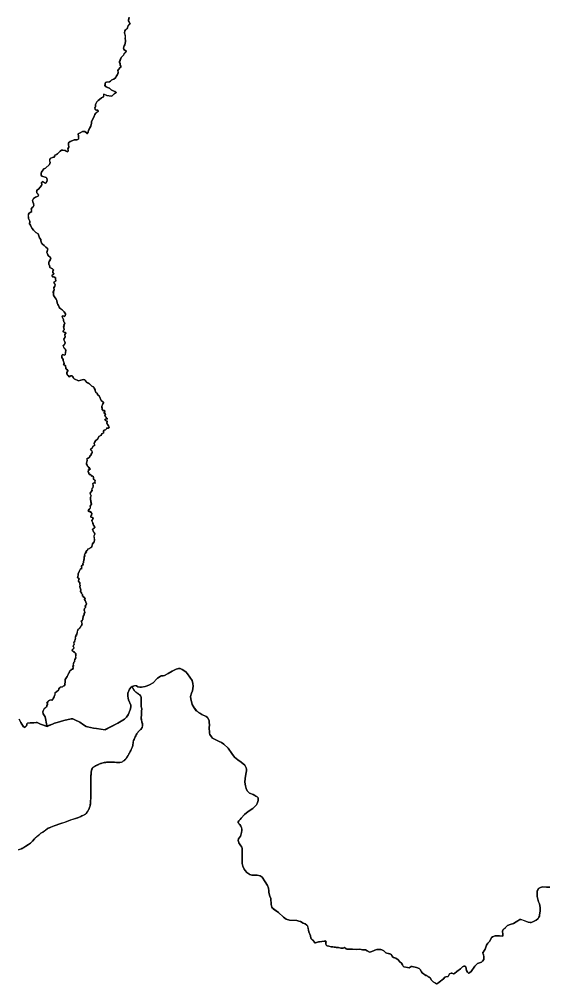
# Model space of a CAD drawing. Extents: x -74 to -34.8, y -33.8 to 5.3.
# Drawn here: x -46.018 to -44.637, y -10.929 to -8.418 of the extents above; entities that cross this region are included whole.
import ezdxf

# ---------------------------------------------------------------- set-up
doc = ezdxf.new("R2010")
doc.units = 0
doc.header["$LTSCALE"] = 2
doc.layers.add('UFEBRASIL', color=7, linetype='Continuous')

msp = doc.modelspace()

# ---------------------------------------------------------------- linework, layer by layer
at = {"layer": 'UFEBRASIL'}
for points in [[(-45.7311, -8.4144), (-45.7331, -8.4198), (-45.7332, -8.4222), (-45.7286, -8.4299), (-45.7342, -8.4346), (-45.7347, -8.4367), (-45.7367, -8.4425), (-45.7389, -8.4435), (-45.741, -8.4452), (-45.7425, -8.448), (-45.7435, -8.4533), (-45.7428, -8.4567), (-45.7421, -8.4604), (-45.7415, -8.4639), (-45.7416, -8.4682), (-45.7409, -8.473), (-45.7406, -8.4754), (-45.7431, -8.4845), (-45.7444, -8.4871), (-45.7454, -8.489), (-45.746, -8.4937), (-45.7455, -8.4961), (-45.7433, -8.4981), (-45.7397, -8.4995), (-45.7391, -8.5026), (-45.7442, -8.508), (-45.7459, -8.5113), (-45.7521, -8.5171), (-45.7549, -8.5249), (-45.7568, -8.5277), (-45.7563, -8.53), (-45.7545, -8.5328), (-45.7545, -8.5374), (-45.7534, -8.5399), (-45.7535, -8.5423), (-45.7555, -8.5447), (-45.758, -8.548), (-45.7611, -8.5513), (-45.7604, -8.5571), (-45.7614, -8.5618), (-45.7654, -8.5665), (-45.7664, -8.5692), (-45.7714, -8.5739), (-45.7736, -8.575), (-45.7763, -8.5757), (-45.7802, -8.5789), (-45.7826, -8.5805), (-45.7905, -8.5814), (-45.7927, -8.5826), (-45.7938, -8.5844), (-45.7939, -8.5924), (-45.7915, -8.5938), (-45.7815, -8.5984), (-45.7781, -8.6017), (-45.7733, -8.6044), (-45.7685, -8.6061), (-45.7653, -8.6088), (-45.7656, -8.6096), (-45.7704, -8.612), (-45.776, -8.617), (-45.7781, -8.6178), (-45.7894, -8.6166), (-45.7975, -8.613), (-45.798, -8.6149), (-45.7987, -8.621), (-45.8016, -8.6211), (-45.8038, -8.622), (-45.8083, -8.6268), (-45.8118, -8.6295), (-45.8155, -8.6332), (-45.8188, -8.6395), (-45.8195, -8.6457), (-45.821, -8.6496), (-45.819, -8.654), (-45.8168, -8.6547), (-45.8126, -8.6542), (-45.8122, -8.6576), (-45.8192, -8.6634), (-45.821, -8.6656), (-45.823, -8.6724), (-45.8291, -8.6844), (-45.8296, -8.6895), (-45.8314, -8.696), (-45.8377, -8.7065), (-45.8378, -8.712), (-45.8406, -8.7152), (-45.8417, -8.7139), (-45.847, -8.7102), (-45.8533, -8.7098), (-45.8586, -8.7138), (-45.8646, -8.7159), (-45.863, -8.7219), (-45.8634, -8.7243), (-45.8633, -8.7298), (-45.8677, -8.7319), (-45.8744, -8.7314), (-45.8779, -8.7335), (-45.8848, -8.7358), (-45.8893, -8.7397), (-45.8895, -8.7442), (-45.8888, -8.7509), (-45.8907, -8.7551), (-45.8902, -8.7587), (-45.8903, -8.7608), (-45.8925, -8.7633), (-45.8951, -8.7608), (-45.8982, -8.7597), (-45.9041, -8.7587), (-45.9076, -8.7587), (-45.911, -8.7611), (-45.9176, -8.7683), (-45.9209, -8.7702), (-45.9243, -8.7715), (-45.925, -8.7736), (-45.928, -8.7774), (-45.9313, -8.7779), (-45.935, -8.7791), (-45.9367, -8.7806), (-45.9383, -8.7828), (-45.9385, -8.7864), (-45.9374, -8.7911), (-45.9392, -8.7958), (-45.9489, -8.8055), (-45.9535, -8.8073), (-45.9597, -8.8161), (-45.9608, -8.8189), (-45.9604, -8.8241), (-45.9587, -8.8262), (-45.9471, -8.8299), (-45.9454, -8.8315), (-45.9446, -8.8365), (-45.9455, -8.8404), (-45.949, -8.8449), (-45.9508, -8.8449), (-45.9573, -8.8405), (-45.9595, -8.8424), (-45.9592, -8.849), (-45.9599, -8.851), (-45.9629, -8.8548), (-45.9679, -8.8598), (-45.9715, -8.8624), (-45.972, -8.8653), (-45.9727, -8.8691), (-45.9705, -8.8726), (-45.9676, -8.8759), (-45.9699, -8.8792), (-45.9754, -8.8813), (-45.9801, -8.8841), (-45.983, -8.89), (-45.9825, -8.8928), (-45.9804, -8.8971), (-45.9797, -8.9028), (-45.9814, -8.9061), (-45.9834, -8.9068), (-45.9862, -8.9118), (-45.9856, -8.9136), (-45.9862, -8.9196), (-45.989, -8.921), (-45.9918, -8.9229), (-45.9943, -8.9269), (-45.9938, -8.9364), (-45.9901, -8.9435), (-45.9898, -8.9464), (-45.9909, -8.9503), (-45.9901, -8.9517), (-45.9881, -8.9535), (-45.9872, -8.9565), (-45.9842, -8.9625), (-45.9808, -8.9668), (-45.9744, -8.9727), (-45.9686, -8.9767), (-45.9674, -8.979), (-45.9648, -8.987), (-45.9617, -8.9916), (-45.9612, -8.9947), (-45.9591, -9.0017), (-45.9575, -9.0036), (-45.9525, -9.0069), (-45.9485, -9.0112), (-45.9449, -9.0135), (-45.9435, -9.0153), (-45.9442, -9.0192), (-45.9454, -9.025), (-45.9431, -9.0311), (-45.9415, -9.0334), (-45.9372, -9.0368), (-45.9358, -9.0411), (-45.9368, -9.0454), (-45.9398, -9.0486), (-45.9404, -9.0513), (-45.9404, -9.0562), (-45.939, -9.0584), (-45.9379, -9.0637), (-45.9309, -9.0676), (-45.9287, -9.0705), (-45.9304, -9.0747), (-45.9298, -9.077), (-45.9274, -9.0807), (-45.9288, -9.0825), (-45.9327, -9.0851), (-45.9311, -9.0887), (-45.9231, -9.0903), (-45.9233, -9.0946), (-45.9226, -9.0989), (-45.9239, -9.1002), (-45.9276, -9.1027), (-45.9272, -9.104), (-45.9246, -9.1064), (-45.9241, -9.1092), (-45.9248, -9.1124), (-45.9272, -9.117), (-45.9271, -9.1224), (-45.9278, -9.125), (-45.9288, -9.1287), (-45.9283, -9.1348), (-45.928, -9.1381), (-45.9261, -9.1408), (-45.9238, -9.1427), (-45.9213, -9.1462), (-45.9206, -9.1485), (-45.9195, -9.1504), (-45.9186, -9.156), (-45.9172, -9.1602), (-45.915, -9.163), (-45.9133, -9.1675), (-45.9117, -9.17), (-45.9066, -9.1736), (-45.904, -9.1764), (-45.9004, -9.1792), (-45.8975, -9.1843), (-45.8971, -9.1865), (-45.8982, -9.1898), (-45.9012, -9.1912), (-45.9047, -9.1901), (-45.9055, -9.1929), (-45.9042, -9.1963), (-45.9024, -9.1994), (-45.9021, -9.2026), (-45.9015, -9.2046), (-45.8987, -9.2097), (-45.9012, -9.2131), (-45.9011, -9.2162), (-45.9023, -9.2187), (-45.9008, -9.2243), (-45.9011, -9.2265), (-45.9029, -9.229), (-45.9032, -9.2316), (-45.8967, -9.2344), (-45.8966, -9.2353), (-45.8988, -9.2385), (-45.898, -9.2455), (-45.9019, -9.2522), (-45.8983, -9.2606), (-45.8985, -9.2632), (-45.9018, -9.2652), (-45.9037, -9.2672), (-45.9035, -9.2685), (-45.9006, -9.2743), (-45.896, -9.2794), (-45.8959, -9.2815), (-45.8971, -9.2835), (-45.8978, -9.2912), (-45.9003, -9.292), (-45.9043, -9.291), (-45.9059, -9.2921), (-45.907, -9.2938), (-45.9071, -9.298), (-45.9046, -9.3009), (-45.9037, -9.3038), (-45.9034, -9.3065), (-45.9006, -9.3144), (-45.9026, -9.3165), (-45.9023, -9.3179), (-45.8974, -9.319), (-45.8969, -9.3208), (-45.8956, -9.329), (-45.8909, -9.3315), (-45.8909, -9.3328), (-45.8933, -9.3375), (-45.8929, -9.3436), (-45.8904, -9.3453), (-45.8874, -9.3488), (-45.8831, -9.3464), (-45.8784, -9.3472), (-45.8764, -9.3521), (-45.875, -9.3538), (-45.8632, -9.3592), (-45.8571, -9.3573), (-45.8501, -9.3559), (-45.8471, -9.3564), (-45.8393, -9.3652), (-45.8366, -9.3649), (-45.8286, -9.3732), (-45.8235, -9.3758), (-45.8234, -9.376), (-45.8229, -9.3785), (-45.8203, -9.3826), (-45.8203, -9.3847), (-45.818, -9.3894), (-45.8144, -9.3915), (-45.8127, -9.3965), (-45.8099, -9.3978), (-45.8084, -9.4003), (-45.8047, -9.4105), (-45.8003, -9.4137), (-45.7978, -9.4173), (-45.8005, -9.42), (-45.8027, -9.4253), (-45.8008, -9.436), (-45.7961, -9.4363), (-45.7951, -9.4399), (-45.7978, -9.4414), (-45.7978, -9.4425), (-45.7931, -9.4459), (-45.7947, -9.4503), (-45.791, -9.4541), (-45.7901, -9.4566), (-45.7879, -9.4584), (-45.7892, -9.459), (-45.7924, -9.4586), (-45.7951, -9.4605), (-45.7934, -9.4622), (-45.7912, -9.463), (-45.7889, -9.4646), (-45.7895, -9.4703), (-45.785, -9.4767), (-45.7832, -9.4812), (-45.7855, -9.4828), (-45.7899, -9.4817), (-45.7916, -9.4852), (-45.7933, -9.4867), (-45.7966, -9.4875), (-45.7981, -9.4902), (-45.7982, -9.4956), (-45.8015, -9.4964), (-45.8046, -9.5017), (-45.8101, -9.5039), (-45.8134, -9.5104), (-45.8188, -9.5158), (-45.8217, -9.5194), (-45.8227, -9.5211), (-45.8228, -9.5232), (-45.8208, -9.5264), (-45.8217, -9.5277), (-45.8254, -9.5299), (-45.8273, -9.53), (-45.8272, -9.5324), (-45.8318, -9.5381), (-45.8287, -9.5414), (-45.8274, -9.5459), (-45.8306, -9.5503), (-45.8308, -9.5525), (-45.8325, -9.5542), (-45.8342, -9.5558), (-45.8358, -9.5586), (-45.8379, -9.5601), (-45.8414, -9.5623), (-45.8408, -9.5669), (-45.8426, -9.5731), (-45.8421, -9.5764), (-45.8406, -9.579), (-45.8399, -9.5815), (-45.8364, -9.5854), (-45.8333, -9.5879), (-45.8335, -9.5908), (-45.837, -9.5901), (-45.8377, -9.5917), (-45.8378, -9.5966), (-45.8364, -9.5981), (-45.836, -9.6029), (-45.8317, -9.6028), (-45.8261, -9.6075), (-45.8254, -9.6075), (-45.8243, -9.6111), (-45.8239, -9.615), (-45.8215, -9.6169), (-45.82, -9.6184), (-45.8209, -9.622), (-45.821, -9.6236), (-45.8202, -9.6257), (-45.8219, -9.6257), (-45.8251, -9.6256), (-45.8259, -9.6279), (-45.825, -9.6315), (-45.8256, -9.6379), (-45.8275, -9.6382), (-45.8284, -9.6412), (-45.8276, -9.6444), (-45.8315, -9.6494), (-45.8327, -9.6532), (-45.8321, -9.6555), (-45.8302, -9.6587), (-45.8317, -9.6622), (-45.8319, -9.6652), (-45.8325, -9.6672), (-45.8292, -9.6801), (-45.8294, -9.6811), (-45.8314, -9.6827), (-45.8331, -9.6851), (-45.8328, -9.6905), (-45.8336, -9.6918), (-45.8363, -9.6948), (-45.838, -9.6965), (-45.8362, -9.699), (-45.8341, -9.6994), (-45.8286, -9.7034), (-45.8284, -9.7043), (-45.8295, -9.7086), (-45.8319, -9.7121), (-45.831, -9.714), (-45.8271, -9.7149), (-45.8254, -9.718), (-45.8266, -9.7208), (-45.8286, -9.7248), (-45.8253, -9.7302), (-45.8251, -9.7326), (-45.8246, -9.7353), (-45.8214, -9.7384), (-45.8205, -9.7413), (-45.8225, -9.7431), (-45.827, -9.7465), (-45.8242, -9.7525), (-45.8216, -9.7547), (-45.8207, -9.7568), (-45.821, -9.7588), (-45.8231, -9.7633), (-45.8214, -9.7731), (-45.8226, -9.7779), (-45.826, -9.7831), (-45.8276, -9.7871), (-45.8295, -9.7928), (-45.8329, -9.7938), (-45.8346, -9.7955), (-45.8393, -9.7976), (-45.8395, -9.8), (-45.8431, -9.8029), (-45.8427, -9.8045), (-45.8457, -9.8086), (-45.8474, -9.8123), (-45.8471, -9.8146), (-45.8484, -9.8194), (-45.8489, -9.8234), (-45.8507, -9.8303), (-45.8506, -9.8329), (-45.8519, -9.8351), (-45.8514, -9.8388), (-45.8533, -9.8389), (-45.8561, -9.8421), (-45.8551, -9.8441), (-45.8558, -9.8459), (-45.8559, -9.8491), (-45.8584, -9.849), (-45.8603, -9.8521), (-45.8615, -9.856), (-45.8644, -9.8615), (-45.8644, -9.8654), (-45.8653, -9.8688), (-45.866, -9.8716), (-45.8626, -9.8728), (-45.8616, -9.8744), (-45.8621, -9.877), (-45.8634, -9.8792), (-45.8635, -9.8814), (-45.8598, -9.8842), (-45.86, -9.8881), (-45.8605, -9.8899), (-45.859, -9.8914), (-45.8597, -9.8951), (-45.8575, -9.9035), (-45.858, -9.9075), (-45.8557, -9.9112), (-45.8552, -9.9132), (-45.8526, -9.9158), (-45.8518, -9.9208), (-45.8465, -9.9245), (-45.8461, -9.9257), (-45.8476, -9.9284), (-45.8458, -9.931), (-45.8449, -9.9325), (-45.8442, -9.9358), (-45.8425, -9.9395), (-45.843, -9.9429), (-45.8453, -9.9434), (-45.8452, -9.947), (-45.8454, -9.9497), (-45.8473, -9.9521), (-45.849, -9.9563), (-45.847, -9.9623), (-45.8484, -9.9649), (-45.8489, -9.9681), (-45.8508, -9.9715), (-45.8522, -9.9802), (-45.8539, -9.9824), (-45.854, -9.9837), (-45.8557, -9.9857), (-45.8553, -9.9878), (-45.855, -9.9916), (-45.854, -9.9922), (-45.8551, -9.9941), (-45.8566, -9.9971), (-45.8574, -9.9976), (-45.8578, -9.9997), (-45.859, -10.0025), (-45.8619, -10.0045), (-45.8635, -10.006), (-45.8654, -10.007), (-45.8648, -10.0091), (-45.866, -10.0101), (-45.867, -10.0118), (-45.8676, -10.0158), (-45.8676, -10.0183), (-45.8683, -10.0215), (-45.8704, -10.0242), (-45.8717, -10.0283), (-45.8712, -10.0307), (-45.873, -10.0318), (-45.873, -10.0348), (-45.8736, -10.037), (-45.8733, -10.0386), (-45.8755, -10.0403), (-45.8754, -10.0432), (-45.8748, -10.0452), (-45.8761, -10.0476), (-45.877, -10.051), (-45.8754, -10.054), (-45.8762, -10.056), (-45.877, -10.0582), (-45.8802, -10.0586), (-45.8801, -10.061), (-45.876, -10.0641), (-45.8753, -10.0653), (-45.8726, -10.0664), (-45.8699, -10.0693), (-45.8707, -10.0752), (-45.871, -10.0769), (-45.8706, -10.0802), (-45.8732, -10.0846), (-45.8744, -10.0852), (-45.8733, -10.0886), (-45.8757, -10.0917), (-45.8768, -10.0956), (-45.8771, -10.0977), (-45.8766, -10.1005), (-45.8765, -10.1022), (-45.8784, -10.1035), (-45.8773, -10.1066), (-45.8785, -10.1103), (-45.8829, -10.1105), (-45.8834, -10.1127), (-45.883, -10.1136), (-45.8863, -10.1141), (-45.8876, -10.1165), (-45.8885, -10.121), (-45.8902, -10.1212), (-45.8906, -10.1241), (-45.8925, -10.1291), (-45.8977, -10.1366), (-45.8984, -10.1439), (-45.8985, -10.1482), (-45.8982, -10.1498), (-45.9, -10.1528), (-45.9036, -10.1545), (-45.905, -10.1562), (-45.9114, -10.1568), (-45.9138, -10.1602), (-45.9154, -10.1642), (-45.9247, -10.1727), (-45.9251, -10.1774), (-45.9264, -10.1785), (-45.9269, -10.182), (-45.9293, -10.1861), (-45.9329, -10.1918), (-45.9347, -10.1901), (-45.9383, -10.1909), (-45.9414, -10.1925), (-45.9453, -10.198), (-45.9442, -10.1991), (-45.9439, -10.2014), (-45.9455, -10.2042), (-45.9457, -10.2068), (-45.9493, -10.2103), (-45.9524, -10.2134), (-45.9553, -10.2184), (-45.9561, -10.2211), (-45.9552, -10.226), (-45.9499, -10.2342), (-45.9459, -10.2565), (-45.9463, -10.2585), (-45.9622, -10.2528), (-45.9657, -10.2509), (-45.9708, -10.249), (-45.9739, -10.2484), (-45.9795, -10.2494), (-45.9893, -10.2492), (-45.9962, -10.2503), (-45.9975, -10.2525), (-45.998, -10.2555), (-45.9988, -10.2575), (-46.0041, -10.2617), (-46.0063, -10.2596), (-46.0137, -10.2488), (-46.0177, -10.2404)], [(-44.6363, -10.6774), (-44.6449, -10.6777), (-44.6553, -10.6767), (-44.6602, -10.678), (-44.6656, -10.6809), (-44.6666, -10.6823), (-44.6688, -10.6871), (-44.6696, -10.6921), (-44.6695, -10.7018), (-44.6653, -10.7159), (-44.6635, -10.7205), (-44.6615, -10.7305), (-44.6613, -10.7327), (-44.6615, -10.7393), (-44.6628, -10.7506), (-44.6635, -10.753), (-44.6645, -10.7556), (-44.6668, -10.7589), (-44.6677, -10.7601), (-44.6717, -10.7631), (-44.6807, -10.7679), (-44.6851, -10.7691), (-44.6872, -10.7692), (-44.693, -10.7681), (-44.7118, -10.7612), (-44.7146, -10.7617), (-44.7198, -10.7648), (-44.7239, -10.7677), (-44.7308, -10.7719), (-44.7395, -10.7744), (-44.7461, -10.7776), (-44.7583, -10.789), (-44.7593, -10.792), (-44.7592, -10.7947), (-44.7586, -10.7983), (-44.7589, -10.8048), (-44.7606, -10.8054), (-44.7673, -10.804), (-44.7719, -10.8039), (-44.7782, -10.804), (-44.7853, -10.8063), (-44.7881, -10.8085), (-44.7927, -10.8177), (-44.7941, -10.8198), (-44.7978, -10.8233), (-44.8015, -10.8286), (-44.8039, -10.8366), (-44.8049, -10.839), (-44.8083, -10.8439), (-44.8107, -10.848), (-44.8105, -10.8494), (-44.8086, -10.8533), (-44.8076, -10.8591), (-44.8076, -10.8633), (-44.8083, -10.8661), (-44.8111, -10.8704), (-44.8144, -10.8727), (-44.8222, -10.8752), (-44.8242, -10.8765), (-44.8311, -10.883), (-44.8407, -10.8968), (-44.8443, -10.9), (-44.8476, -10.9011), (-44.8492, -10.9004), (-44.8507, -10.8988), (-44.8529, -10.8945), (-44.855, -10.8845), (-44.8567, -10.8833), (-44.8597, -10.8832), (-44.8638, -10.8852), (-44.8687, -10.8901), (-44.8784, -10.8968), (-44.8844, -10.9023), (-44.8869, -10.9027), (-44.8912, -10.9011), (-44.8932, -10.9011), (-44.8974, -10.9029), (-44.8985, -10.9045), (-44.9, -10.9084), (-44.9027, -10.9109), (-44.9066, -10.9109), (-44.91, -10.912), (-44.913, -10.9161), (-44.9161, -10.9188), (-44.9209, -10.9218), (-44.9242, -10.9251), (-44.9284, -10.9279), (-44.9312, -10.9288), (-44.9337, -10.9276), (-44.94, -10.9235), (-44.9446, -10.9192), (-44.948, -10.9138), (-44.95, -10.9121), (-44.9531, -10.9107), (-44.9571, -10.9075), (-44.9592, -10.9077), (-44.9684, -10.9005), (-44.9703, -10.8982), (-44.9739, -10.8915), (-44.9768, -10.8893), (-44.983, -10.8866), (-44.995, -10.8839), (-44.9974, -10.8843), (-45.0021, -10.887), (-45.0064, -10.8869), (-45.0166, -10.8846), (-45.0183, -10.8832), (-45.0195, -10.8794), (-45.022, -10.8751), (-45.0264, -10.8714), (-45.0307, -10.8667), (-45.0368, -10.8621), (-45.0455, -10.8596), (-45.048, -10.8547), (-45.0515, -10.8514), (-45.0609, -10.8493), (-45.0633, -10.8483), (-45.0683, -10.8428), (-45.0732, -10.8404), (-45.0763, -10.8399), (-45.0821, -10.8395), (-45.0869, -10.84), (-45.0919, -10.8415), (-45.0953, -10.8433), (-45.1021, -10.846), (-45.1065, -10.8465), (-45.1117, -10.8431), (-45.1165, -10.8408), (-45.1243, -10.8406), (-45.1272, -10.8394), (-45.1328, -10.8385), (-45.1403, -10.8393), (-45.15, -10.8389), (-45.1538, -10.8391), (-45.1597, -10.8391), (-45.1643, -10.8384), (-45.1663, -10.8378), (-45.1709, -10.8347), (-45.1742, -10.8364), (-45.1781, -10.8366), (-45.1805, -10.8363), (-45.1868, -10.8343), (-45.1939, -10.834), (-45.198, -10.8335), (-45.2014, -10.8324), (-45.2051, -10.8329), (-45.2113, -10.8309), (-45.2156, -10.8302), (-45.218, -10.8289), (-45.2192, -10.8261), (-45.2194, -10.823), (-45.2192, -10.8174), (-45.2235, -10.8176), (-45.2355, -10.8193), (-45.2386, -10.8199), (-45.246, -10.8225), (-45.2481, -10.822), (-45.251, -10.8177), (-45.2574, -10.8118), (-45.2594, -10.8061), (-45.2596, -10.804), (-45.2637, -10.7938), (-45.2665, -10.7798), (-45.2672, -10.7779), (-45.2685, -10.7762), (-45.2729, -10.7732), (-45.2783, -10.7713), (-45.2853, -10.7672), (-45.2894, -10.7656), (-45.295, -10.7643), (-45.3136, -10.763), (-45.3224, -10.7603), (-45.3297, -10.7556), (-45.3426, -10.7435), (-45.3582, -10.7322), (-45.3601, -10.7295), (-45.3621, -10.7228), (-45.3622, -10.7073), (-45.3652, -10.7009), (-45.3675, -10.6917), (-45.3677, -10.6868), (-45.3691, -10.6799), (-45.3714, -10.6733), (-45.3771, -10.6631), (-45.3852, -10.6516), (-45.3902, -10.6483), (-45.3985, -10.6463), (-45.4118, -10.6461), (-45.4145, -10.6451), (-45.4188, -10.6438), (-45.4254, -10.6388), (-45.4298, -10.6341), (-45.4324, -10.6306), (-45.4359, -10.6227), (-45.4373, -10.6156), (-45.4368, -10.5768), (-45.4381, -10.5731), (-45.4403, -10.5695), (-45.4462, -10.5623), (-45.4471, -10.5588), (-45.4473, -10.5563), (-45.4465, -10.552), (-45.4415, -10.5442), (-45.4404, -10.5417), (-45.4388, -10.5355), (-45.4381, -10.53), (-45.4382, -10.5255), (-45.4391, -10.5223), (-45.4409, -10.5185), (-45.4437, -10.5141), (-45.4474, -10.5094), (-45.4473, -10.5074), (-45.446, -10.5049), (-45.4421, -10.5009), (-45.4399, -10.4976), (-45.4311, -10.4884), (-45.4215, -10.4804), (-45.4097, -10.4728), (-45.4039, -10.4672), (-45.4003, -10.4631), (-45.3985, -10.4597), (-45.396, -10.452), (-45.3954, -10.448), (-45.396, -10.445), (-45.3986, -10.4425), (-45.4015, -10.4407), (-45.4039, -10.4385), (-45.4088, -10.4359), (-45.4185, -10.4323), (-45.421, -10.4304), (-45.4245, -10.4265), (-45.4267, -10.4207), (-45.4288, -10.4139), (-45.4299, -10.4039), (-45.4294, -10.3947), (-45.4267, -10.3778), (-45.4258, -10.3755), (-45.4258, -10.3703), (-45.4266, -10.3663), (-45.4303, -10.3595), (-45.4396, -10.3516), (-45.4484, -10.3458), (-45.4568, -10.3386), (-45.4642, -10.3294), (-45.4733, -10.3153), (-45.4847, -10.3049), (-45.4907, -10.301), (-45.4974, -10.2985), (-45.5022, -10.2953), (-45.5144, -10.2898), (-45.5173, -10.2864), (-45.5211, -10.2803), (-45.5224, -10.2767), (-45.523, -10.261), (-45.5226, -10.2569), (-45.5229, -10.2471), (-45.5234, -10.2441), (-45.5262, -10.2369), (-45.5275, -10.2355), (-45.5309, -10.2332), (-45.5425, -10.2275), (-45.5475, -10.224), (-45.5508, -10.2223), (-45.5529, -10.2206), (-45.5569, -10.2181), (-45.5625, -10.2109), (-45.5673, -10.2015), (-45.5713, -10.1869), (-45.5716, -10.1809), (-45.5692, -10.1725), (-45.5667, -10.166), (-45.5654, -10.16), (-45.5652, -10.1545), (-45.5658, -10.1469), (-45.5675, -10.1395), (-45.5794, -10.1219), (-45.5839, -10.117), (-45.5932, -10.1103), (-45.5984, -10.1083), (-45.6032, -10.108), (-45.6057, -10.1088), (-45.6087, -10.1096), (-45.6111, -10.1106), (-45.6197, -10.1147), (-45.6295, -10.1209), (-45.6392, -10.1262), (-45.6427, -10.127), (-45.6488, -10.1273), (-45.6508, -10.1292), (-45.6575, -10.1331), (-45.6598, -10.1349), (-45.6693, -10.1454), (-45.6788, -10.1508), (-45.6847, -10.1533), (-45.6902, -10.1554), (-45.6995, -10.1568), (-45.7039, -10.157), (-45.7086, -10.156), (-45.7121, -10.1531), (-45.7172, -10.1528), (-45.721, -10.154), (-45.7232, -10.1548), (-45.7266, -10.1569), (-45.7305, -10.1616), (-45.735, -10.1722), (-45.735, -10.1762), (-45.7352, -10.1801), (-45.7343, -10.185), (-45.7328, -10.1896), (-45.7273, -10.2034), (-45.7268, -10.2071), (-45.7279, -10.2132), (-45.7339, -10.2286), (-45.7386, -10.2344), (-45.744, -10.24), (-45.7607, -10.2506), (-45.7955, -10.2678), (-45.8166, -10.2641), (-45.8245, -10.2632), (-45.8402, -10.2602), (-45.8432, -10.2593), (-45.85, -10.2551), (-45.8599, -10.2481), (-45.8729, -10.2414), (-45.8779, -10.2393), (-45.8824, -10.2395), (-45.9015, -10.2435), (-45.919, -10.2489), (-45.9258, -10.2503), (-45.9307, -10.2531), (-45.9333, -10.254), (-45.9463, -10.2585), (-45.9459, -10.2565), (-45.9499, -10.2342), (-45.9552, -10.226), (-45.9561, -10.2211), (-45.9553, -10.2184), (-45.9524, -10.2134), (-45.9486, -10.2089), (-45.9457, -10.2068), (-45.9455, -10.2042), (-45.9439, -10.2014), (-45.9453, -10.198), (-45.9456, -10.1964), (-45.9414, -10.1925), (-45.9383, -10.1909), (-45.9347, -10.1901), (-45.9312, -10.1908), (-45.9293, -10.1861), (-45.9269, -10.182), (-45.9251, -10.1774), (-45.9244, -10.1757), (-45.9243, -10.1712), (-45.9154, -10.1642), (-45.9135, -10.1584), (-45.9114, -10.1568), (-45.905, -10.1562), (-45.9036, -10.1545), (-45.9, -10.1528), (-45.8985, -10.1482), (-45.8991, -10.1472), (-45.8984, -10.1439), (-45.8977, -10.1366), (-45.8925, -10.1291), (-45.8906, -10.1241), (-45.8887, -10.1198), (-45.8876, -10.1194), (-45.8863, -10.1166), (-45.8851, -10.1136), (-45.8834, -10.1127), (-45.8812, -10.111), (-45.8788, -10.1089), (-45.8773, -10.1056), (-45.8784, -10.1035), (-45.8773, -10.1006), (-45.877, -10.0997), (-45.8764, -10.0973), (-45.8761, -10.0949), (-45.8757, -10.0917), (-45.8733, -10.0886), (-45.8732, -10.0846), (-45.872, -10.0831), (-45.8706, -10.0802), (-45.8707, -10.0752), (-45.8699, -10.0749), (-45.8711, -10.068), (-45.874, -10.066), (-45.876, -10.0641), (-45.8775, -10.0638), (-45.8801, -10.061), (-45.8787, -10.0577), (-45.876, -10.0571), (-45.8749, -10.055), (-45.8758, -10.0527), (-45.877, -10.051), (-45.8761, -10.0476), (-45.8748, -10.0452), (-45.8749, -10.0426), (-45.8755, -10.0403), (-45.8736, -10.037), (-45.873, -10.0348), (-45.8717, -10.0343), (-45.8712, -10.0321), (-45.8714, -10.029), (-45.8715, -10.0264), (-45.8699, -10.0225), (-45.869, -10.0203), (-45.8673, -10.0168), (-45.8659, -10.0149), (-45.866, -10.0101), (-45.8648, -10.0091), (-45.8654, -10.007), (-45.8642, -10.0066), (-45.8624, -10.0052), (-45.8608, -10.0033), (-45.8595, -10.0014), (-45.8578, -9.9997), (-45.8565, -9.9959), (-45.8548, -9.9963), (-45.8551, -9.9941), (-45.855, -9.9916), (-45.8541, -9.9901), (-45.8551, -9.9869), (-45.8561, -9.9838), (-45.8527, -9.9822), (-45.8522, -9.9802), (-45.8519, -9.9796), (-45.8508, -9.9715), (-45.8489, -9.9681), (-45.8484, -9.9647), (-45.847, -9.9603), (-45.849, -9.9563), (-45.8473, -9.9521), (-45.8454, -9.9497), (-45.8458, -9.9455), (-45.8453, -9.9434), (-45.8423, -9.9416), (-45.8425, -9.9395), (-45.8442, -9.9358), (-45.8458, -9.931), (-45.8476, -9.9284), (-45.8475, -9.9276), (-45.8465, -9.9245), (-45.8475, -9.9235), (-45.8527, -9.9198), (-45.8526, -9.9158), (-45.8552, -9.9132), (-45.8557, -9.9112), (-45.858, -9.9075), (-45.8575, -9.9035), (-45.8597, -9.8951), (-45.859, -9.8914), (-45.86, -9.8881), (-45.8601, -9.8865), (-45.8601, -9.8833), (-45.8635, -9.8814), (-45.8634, -9.8792), (-45.8621, -9.877), (-45.8626, -9.8728), (-45.8638, -9.8727), (-45.8663, -9.8707), (-45.8653, -9.8688), (-45.8644, -9.8654), (-45.8644, -9.8615), (-45.8615, -9.856), (-45.8603, -9.8521), (-45.8584, -9.849), (-45.8554, -9.8479), (-45.8551, -9.8441), (-45.8561, -9.8421), (-45.8544, -9.8414), (-45.8531, -9.838), (-45.8522, -9.837), (-45.8519, -9.8351), (-45.8506, -9.8329), (-45.8507, -9.8303), (-45.849, -9.8221), (-45.8488, -9.8175), (-45.8471, -9.8146), (-45.8473, -9.8121), (-45.8457, -9.8086), (-45.8431, -9.8029), (-45.842, -9.8014), (-45.839, -9.7992), (-45.8387, -9.7969), (-45.8346, -9.7955), (-45.8329, -9.7938), (-45.8285, -9.7917), (-45.8276, -9.7871), (-45.826, -9.7813), (-45.8226, -9.7779), (-45.8214, -9.7731), (-45.8228, -9.7619), (-45.821, -9.7588), (-45.8207, -9.7568), (-45.8226, -9.7542), (-45.8242, -9.7525), (-45.8269, -9.7457), (-45.8225, -9.7431), (-45.8204, -9.7401), (-45.8214, -9.7384), (-45.8246, -9.7353), (-45.8257, -9.7318), (-45.8262, -9.7292), (-45.8286, -9.7229), (-45.8257, -9.7192), (-45.8257, -9.7169), (-45.8271, -9.7149), (-45.8316, -9.7134), (-45.8315, -9.7109), (-45.8295, -9.7086), (-45.8286, -9.7034), (-45.8296, -9.7023), (-45.8341, -9.6994), (-45.8362, -9.699), (-45.838, -9.6965), (-45.836, -9.6929), (-45.8328, -9.6905), (-45.8319, -9.6887), (-45.8331, -9.6851), (-45.8314, -9.6827), (-45.8292, -9.6801), (-45.8303, -9.6791), (-45.8325, -9.6672), (-45.8319, -9.6652), (-45.8317, -9.6622), (-45.8302, -9.6587), (-45.8321, -9.6555), (-45.8326, -9.6515), (-45.8315, -9.6494), (-45.8276, -9.6431), (-45.8284, -9.6412), (-45.8256, -9.6379), (-45.8249, -9.6368), (-45.825, -9.6315), (-45.8258, -9.6265), (-45.8239, -9.6251), (-45.8202, -9.6257), (-45.8195, -9.625), (-45.8209, -9.622), (-45.82, -9.6204), (-45.82, -9.6184), (-45.8229, -9.6169), (-45.8239, -9.615), (-45.8243, -9.6111), (-45.8261, -9.6075), (-45.8274, -9.6085), (-45.8317, -9.6028), (-45.8366, -9.6023), (-45.8364, -9.5981), (-45.8378, -9.5966), (-45.837, -9.5901), (-45.836, -9.5896), (-45.8335, -9.5908), (-45.8337, -9.5867), (-45.8369, -9.5839), (-45.8399, -9.5815), (-45.8406, -9.579), (-45.8421, -9.5764), (-45.8426, -9.5731), (-45.8408, -9.5669), (-45.8406, -9.5609), (-45.8379, -9.5601), (-45.8358, -9.5586), (-45.8329, -9.5552), (-45.8328, -9.553), (-45.8308, -9.5525), (-45.8306, -9.5503), (-45.8272, -9.5446), (-45.8287, -9.5414), (-45.8319, -9.5368), (-45.8272, -9.5324), (-45.8254, -9.5299), (-45.8243, -9.5287), (-45.8208, -9.5264), (-45.8213, -9.5247), (-45.8228, -9.5232), (-45.8227, -9.5211), (-45.8217, -9.5194), (-45.8188, -9.5158), (-45.8134, -9.5104), (-45.8101, -9.5039), (-45.8046, -9.5003), (-45.8015, -9.4964), (-45.7976, -9.4948), (-45.7981, -9.4902), (-45.7966, -9.4875), (-45.7933, -9.4867), (-45.7916, -9.4852), (-45.7885, -9.4823), (-45.7855, -9.4828), (-45.7831, -9.4798), (-45.785, -9.4767), (-45.7899, -9.469), (-45.7889, -9.4646), (-45.7912, -9.463), (-45.7934, -9.4622), (-45.7945, -9.4589), (-45.7924, -9.4586), (-45.7879, -9.4584), (-45.7901, -9.4566), (-45.791, -9.4541), (-45.7924, -9.453), (-45.795, -9.4485), (-45.7933, -9.4454), (-45.7978, -9.4414), (-45.7951, -9.4399), (-45.794, -9.4384), (-45.7961, -9.4363), (-45.8013, -9.4351), (-45.8027, -9.4253), (-45.7989, -9.419), (-45.7978, -9.4173), (-45.8003, -9.4137), (-45.8047, -9.4105), (-45.8084, -9.4003), (-45.8099, -9.3978), (-45.8137, -9.3956), (-45.8144, -9.3915), (-45.818, -9.3894), (-45.8203, -9.3847), (-45.8203, -9.3826), (-45.8229, -9.3785), (-45.8242, -9.3749), (-45.8248, -9.3744), (-45.8286, -9.3732), (-45.838, -9.3647), (-45.8404, -9.3645), (-45.8471, -9.3564), (-45.8501, -9.3559), (-45.8571, -9.3573), (-45.8632, -9.3592), (-45.875, -9.3538), (-45.8764, -9.3521), (-45.8795, -9.3462), (-45.8831, -9.3464), (-45.8874, -9.3488), (-45.8904, -9.3453), (-45.8937, -9.3422), (-45.8933, -9.3375), (-45.8909, -9.3315), (-45.8921, -9.3304), (-45.8963, -9.328), (-45.8974, -9.319), (-45.8987, -9.318), (-45.9026, -9.3165), (-45.9006, -9.3144), (-45.9003, -9.313), (-45.9034, -9.3065), (-45.9037, -9.3038), (-45.9046, -9.3009), (-45.9071, -9.298), (-45.907, -9.2938), (-45.9043, -9.291), (-45.9025, -9.2911), (-45.9003, -9.292), (-45.8971, -9.2904), (-45.8969, -9.2833), (-45.8959, -9.2815), (-45.8968, -9.2779), (-45.9006, -9.2743), (-45.9037, -9.2672), (-45.9018, -9.2652), (-45.9, -9.2651), (-45.8985, -9.2632), (-45.8983, -9.2606), (-45.9017, -9.2507), (-45.898, -9.2455), (-45.8988, -9.2385), (-45.8967, -9.2344), (-45.8976, -9.2335), (-45.9032, -9.2316), (-45.9029, -9.229), (-45.9011, -9.2265), (-45.9008, -9.2243), (-45.9023, -9.2187), (-45.9011, -9.2162), (-45.9012, -9.2131), (-45.8991, -9.2082), (-45.9015, -9.2046), (-45.9021, -9.2026), (-45.9024, -9.1994), (-45.9042, -9.1963), (-45.9057, -9.1912), (-45.9035, -9.19), (-45.8997, -9.1914), (-45.8982, -9.1898), (-45.8971, -9.1865), (-45.8975, -9.1843), (-45.9004, -9.1792), (-45.9054, -9.175), (-45.9079, -9.1735), (-45.9117, -9.17), (-45.9133, -9.1675), (-45.915, -9.163), (-45.9172, -9.1602), (-45.9186, -9.156), (-45.9195, -9.1504), (-45.9206, -9.1485), (-45.9213, -9.1462), (-45.9238, -9.1427), (-45.9261, -9.1408), (-45.9282, -9.1361), (-45.9283, -9.1348), (-45.9289, -9.1271), (-45.9274, -9.1233), (-45.9271, -9.1224), (-45.9272, -9.1166), (-45.9249, -9.1126), (-45.9248, -9.1124), (-45.9241, -9.1092), (-45.9246, -9.1064), (-45.9276, -9.1027), (-45.9271, -9.1016), (-45.9226, -9.0989), (-45.9225, -9.0975), (-45.9233, -9.0946), (-45.9245, -9.0889), (-45.9322, -9.0878), (-45.9321, -9.0841), (-45.9288, -9.0825), (-45.9274, -9.0807), (-45.9298, -9.077), (-45.9304, -9.0747), (-45.9293, -9.0697), (-45.9309, -9.0676), (-45.9379, -9.0637), (-45.939, -9.0584), (-45.9404, -9.0562), (-45.9404, -9.0513), (-45.9398, -9.0486), (-45.9368, -9.0442), (-45.9358, -9.0392), (-45.9372, -9.0368), (-45.9415, -9.0334), (-45.9431, -9.0311), (-45.9457, -9.0238), (-45.9442, -9.0192), (-45.9435, -9.0153), (-45.9449, -9.0135), (-45.9485, -9.0112), (-45.9525, -9.0069), (-45.9575, -9.0036), (-45.9593, -9.0001), (-45.9612, -8.9947), (-45.9617, -8.9916), (-45.9648, -8.987), (-45.9674, -8.979), (-45.9686, -8.9767), (-45.9744, -8.9727), (-45.9808, -8.9668), (-45.9842, -8.9625), (-45.9872, -8.9565), (-45.9881, -8.9535), (-45.9909, -8.9503), (-45.9909, -8.9491), (-45.9898, -8.9464), (-45.9901, -8.9435), (-45.9938, -8.9364), (-45.9939, -8.9256), (-45.9918, -8.9229), (-45.989, -8.921), (-45.9852, -8.9185), (-45.9862, -8.9118), (-45.9859, -8.9104), (-45.9834, -8.9068), (-45.9806, -8.9053), (-45.9797, -8.9028), (-45.9804, -8.8971), (-45.9825, -8.8928), (-45.983, -8.89), (-45.9801, -8.8841), (-45.9754, -8.8813), (-45.9685, -8.8781), (-45.9676, -8.8748), (-45.9705, -8.8726), (-45.973, -8.8675), (-45.972, -8.8653), (-45.9715, -8.8624), (-45.9679, -8.8598), (-45.9629, -8.8548), (-45.9599, -8.851), (-45.9592, -8.849), (-45.9595, -8.8424), (-45.9561, -8.8406), (-45.949, -8.8449), (-45.9476, -8.8439), (-45.9455, -8.8404), (-45.9446, -8.8365), (-45.9454, -8.8315), (-45.9471, -8.8299), (-45.9587, -8.8262), (-45.9604, -8.8241), (-45.9608, -8.8189), (-45.9597, -8.8161), (-45.9535, -8.8073), (-45.9489, -8.8055), (-45.9392, -8.7958), (-45.9374, -8.7911), (-45.9384, -8.7849), (-45.9383, -8.7828), (-45.9367, -8.7806), (-45.935, -8.7791), (-45.9313, -8.7779), (-45.9266, -8.7762), (-45.925, -8.7736), (-45.9233, -8.7704), (-45.9209, -8.7702), (-45.9176, -8.7683), (-45.911, -8.7611), (-45.9076, -8.7587), (-45.9041, -8.7587), (-45.8982, -8.7597), (-45.8951, -8.7608), (-45.8916, -8.7628), (-45.8903, -8.7608), (-45.8902, -8.7587), (-45.8907, -8.7551), (-45.8888, -8.7509), (-45.8895, -8.7442), (-45.8893, -8.7397), (-45.8848, -8.7358), (-45.8779, -8.7335), (-45.8744, -8.7314), (-45.8677, -8.7319), (-45.8624, -8.7286), (-45.8634, -8.7243), (-45.863, -8.7219), (-45.8646, -8.7159), (-45.8586, -8.7138), (-45.8533, -8.7098), (-45.847, -8.7102), (-45.8406, -8.7152), (-45.8399, -8.7153), (-45.8378, -8.712), (-45.8377, -8.7065), (-45.8314, -8.695), (-45.8296, -8.6895), (-45.8291, -8.6844), (-45.823, -8.6724), (-45.821, -8.6656), (-45.8192, -8.6634), (-45.8116, -8.6561), (-45.8126, -8.6542), (-45.8168, -8.6547), (-45.82, -8.653), (-45.8211, -8.6479), (-45.8195, -8.6457), (-45.8188, -8.6395), (-45.8155, -8.6332), (-45.8118, -8.6295), (-45.8083, -8.6268), (-45.8038, -8.622), (-45.8016, -8.6211), (-45.7977, -8.6198), (-45.7975, -8.613), (-45.7961, -8.6125), (-45.7894, -8.6166), (-45.7781, -8.6178), (-45.776, -8.617), (-45.7704, -8.612), (-45.7653, -8.6088), (-45.7662, -8.6074), (-45.7685, -8.6061), (-45.7733, -8.6044), (-45.7781, -8.6017), (-45.7827, -8.5972), (-45.7915, -8.5938), (-45.7944, -8.591), (-45.7938, -8.5844), (-45.7927, -8.5826), (-45.7905, -8.5814), (-45.7826, -8.5805), (-45.7802, -8.5789), (-45.7763, -8.5757), (-45.7736, -8.575), (-45.7714, -8.5739), (-45.7664, -8.5692), (-45.7654, -8.5665), (-45.7614, -8.5618), (-45.7605, -8.5568), (-45.7608, -8.5496), (-45.758, -8.548), (-45.7555, -8.5447), (-45.7535, -8.5423), (-45.7534, -8.5399), (-45.7545, -8.5374), (-45.7545, -8.5328), (-45.7563, -8.53), (-45.7567, -8.5276), (-45.7546, -8.5235), (-45.7521, -8.5171), (-45.7459, -8.5113), (-45.7442, -8.508), (-45.7385, -8.5012), (-45.7397, -8.4995), (-45.7433, -8.4981), (-45.7455, -8.4961), (-45.746, -8.4937), (-45.7454, -8.489), (-45.7444, -8.4871), (-45.7431, -8.4845), (-45.7406, -8.4754), (-45.741, -8.4728), (-45.7416, -8.4682), (-45.7414, -8.4629), (-45.742, -8.4587), (-45.7428, -8.4567), (-45.7435, -8.4533), (-45.7425, -8.448), (-45.741, -8.4452), (-45.7389, -8.4435), (-45.7358, -8.4412), (-45.7347, -8.4367), (-45.7342, -8.4346), (-45.7288, -8.4287), (-45.7332, -8.4222), (-45.7331, -8.4198), (-45.7311, -8.4127)], [(-46.0192, -10.5805), (-46.015, -10.5789), (-46.0121, -10.5778), (-46.0095, -10.5765), (-46.007, -10.5754), (-45.9932, -10.5666), (-45.9908, -10.565), (-45.9886, -10.5629), (-45.9835, -10.5579), (-45.9781, -10.5518), (-45.9762, -10.5498), (-45.9718, -10.5457), (-45.967, -10.5416), (-45.9612, -10.537), (-45.9561, -10.5341), (-45.9506, -10.5303), (-45.9494, -10.5292), (-45.9451, -10.5258), (-45.942, -10.5242), (-45.9388, -10.5228), (-45.935, -10.5212), (-45.9268, -10.5175), (-45.9191, -10.5149), (-45.917, -10.5141), (-45.9146, -10.5134), (-45.9069, -10.511), (-45.9018, -10.5093), (-45.8937, -10.5061), (-45.8854, -10.5032), (-45.8806, -10.5016), (-45.865, -10.4967), (-45.8633, -10.4961), (-45.8615, -10.4954), (-45.8592, -10.4943), (-45.857, -10.4932), (-45.8545, -10.492), (-45.8521, -10.4911), (-45.8486, -10.4894), (-45.8465, -10.4884), (-45.8447, -10.487), (-45.8426, -10.4848), (-45.8409, -10.4823), (-45.839, -10.4795), (-45.8379, -10.4775), (-45.8365, -10.4743), (-45.8357, -10.4723), (-45.8348, -10.4697), (-45.8334, -10.4654), (-45.8329, -10.463), (-45.8322, -10.4591), (-45.832, -10.4565), (-45.8319, -10.4547), (-45.8318, -10.4521), (-45.8316, -10.4483), (-45.8315, -10.4457), (-45.8314, -10.4439), (-45.8313, -10.4395), (-45.8311, -10.4364), (-45.831, -10.4328), (-45.831, -10.4303), (-45.8309, -10.4284), (-45.8309, -10.4228), (-45.8309, -10.4199), (-45.8309, -10.4164), (-45.8311, -10.4129), (-45.8311, -10.4119), (-45.831, -10.4102), (-45.831, -10.4081), (-45.831, -10.4057), (-45.8311, -10.4014), (-45.8312, -10.3991), (-45.8314, -10.3951), (-45.8314, -10.3932), (-45.8311, -10.3892), (-45.8309, -10.3864), (-45.8307, -10.3823), (-45.8304, -10.3797), (-45.83, -10.3768), (-45.8294, -10.3741), (-45.8291, -10.3723), (-45.8285, -10.3705), (-45.8272, -10.3678), (-45.8258, -10.3661), (-45.8235, -10.3645), (-45.8208, -10.3626), (-45.8186, -10.3612), (-45.8134, -10.3586), (-45.8103, -10.3574), (-45.8083, -10.3566), (-45.8047, -10.3553), (-45.8022, -10.3545), (-45.8009, -10.3541), (-45.7988, -10.3536), (-45.7955, -10.353), (-45.792, -10.3525), (-45.7884, -10.3522), (-45.7837, -10.3519), (-45.7812, -10.3517), (-45.7779, -10.3518), (-45.776, -10.352), (-45.7723, -10.3521), (-45.7697, -10.3522), (-45.7682, -10.3522), (-45.7642, -10.3525), (-45.7618, -10.3526), (-45.7586, -10.3527), (-45.7556, -10.3528), (-45.7526, -10.3521), (-45.7518, -10.3518), (-45.7475, -10.3499), (-45.7459, -10.3489), (-45.7438, -10.3474), (-45.7417, -10.3453), (-45.7404, -10.3435), (-45.7388, -10.3416), (-45.7375, -10.3397), (-45.736, -10.3375), (-45.7343, -10.3348), (-45.7323, -10.3311), (-45.731, -10.3289), (-45.7301, -10.3271), (-45.7285, -10.3241), (-45.7274, -10.3219), (-45.7262, -10.3194), (-45.7254, -10.3174), (-45.7244, -10.3154), (-45.7237, -10.3134), (-45.723, -10.3108), (-45.7223, -10.3086), (-45.7215, -10.3056), (-45.7211, -10.3029), (-45.7209, -10.2998), (-45.7205, -10.2975), (-45.7198, -10.2954), (-45.7188, -10.2927), (-45.7178, -10.2905), (-45.7166, -10.2879), (-45.7154, -10.2856), (-45.7142, -10.2835), (-45.7128, -10.2812), (-45.7112, -10.2784), (-45.7102, -10.2766), (-45.7089, -10.2746), (-45.7076, -10.2728), (-45.706, -10.2711), (-45.7043, -10.2694), (-45.7027, -10.2681), (-45.701, -10.2665), (-45.6989, -10.2642), (-45.6977, -10.2618), (-45.6971, -10.2596), (-45.6968, -10.257), (-45.6967, -10.2545), (-45.6969, -10.2527), (-45.6974, -10.2502), (-45.6982, -10.2475), (-45.6987, -10.2457), (-45.6995, -10.2426), (-45.6998, -10.2406), (-45.6999, -10.2395), (-45.6998, -10.2336), (-45.6997, -10.2316), (-45.6996, -10.2301), (-45.6995, -10.2251), (-45.6994, -10.2226), (-45.6994, -10.2204), (-45.6989, -10.2171), (-45.6986, -10.2146), (-45.6987, -10.2127), (-45.6994, -10.2104), (-45.7002, -10.2069), (-45.7002, -10.2063), (-45.7003, -10.2027), (-45.7002, -10.1993), (-45.7002, -10.1948), (-45.7001, -10.1935), (-45.7001, -10.1887), (-45.7, -10.1855), (-45.7003, -10.1831), (-45.7009, -10.1814), (-45.7021, -10.1792), (-45.7037, -10.177), (-45.7054, -10.1754), (-45.7079, -10.1736), (-45.7112, -10.1714), (-45.7131, -10.17), (-45.715, -10.1686), (-45.7175, -10.1663), (-45.7196, -10.1641), (-45.7213, -10.1614), (-45.7223, -10.1596), (-45.723, -10.1575), (-45.724, -10.1557), (-45.721, -10.154), (-45.7162, -10.1526), (-45.7121, -10.1531), (-45.7086, -10.156), (-45.7039, -10.157), (-45.6995, -10.1568), (-45.6902, -10.1554), (-45.6847, -10.1533), (-45.6788, -10.1508), (-45.6693, -10.1454), (-45.6598, -10.1349), (-45.6575, -10.1331), (-45.6508, -10.1292), (-45.6475, -10.1268), (-45.6427, -10.127), (-45.6392, -10.1262), (-45.6295, -10.1209), (-45.6197, -10.1147), (-45.6111, -10.1106), (-45.6087, -10.1096), (-45.6057, -10.1088), (-45.6032, -10.108), (-45.5984, -10.1083), (-45.5932, -10.1103), (-45.5839, -10.117), (-45.5794, -10.1219), (-45.5675, -10.1395), (-45.5658, -10.1469), (-45.5652, -10.1545), (-45.5654, -10.16), (-45.5667, -10.166), (-45.5692, -10.1725), (-45.5716, -10.1809), (-45.5713, -10.1869), (-45.5673, -10.2015), (-45.5625, -10.2109), (-45.5566, -10.2169), (-45.5529, -10.2206), (-45.5508, -10.2223), (-45.5475, -10.224), (-45.5425, -10.2275), (-45.5309, -10.2332), (-45.5275, -10.2355), (-45.5262, -10.2369), (-45.5234, -10.2441), (-45.5229, -10.2471), (-45.5226, -10.2569), (-45.523, -10.261), (-45.5224, -10.2767), (-45.5211, -10.2803), (-45.5173, -10.2864), (-45.5144, -10.2898), (-45.5022, -10.2953), (-45.4974, -10.2985), (-45.4907, -10.301), (-45.4847, -10.3049), (-45.4733, -10.3153), (-45.4642, -10.3294), (-45.4568, -10.3386), (-45.4484, -10.3458), (-45.4396, -10.3516), (-45.4303, -10.3595), (-45.4266, -10.3663), (-45.4258, -10.3703), (-45.4258, -10.3755), (-45.4267, -10.3778), (-45.4294, -10.3947), (-45.4299, -10.4039), (-45.4288, -10.4139), (-45.4267, -10.4207), (-45.4245, -10.4265), (-45.421, -10.4304), (-45.4185, -10.4323), (-45.4088, -10.4359), (-45.4039, -10.4385), (-45.4015, -10.4407), (-45.3986, -10.4425), (-45.396, -10.445), (-45.3954, -10.448), (-45.396, -10.452), (-45.3985, -10.4597), (-45.4003, -10.4631), (-45.4039, -10.4672), (-45.4097, -10.4728), (-45.4215, -10.4804), (-45.4311, -10.4884), (-45.4399, -10.4976), (-45.4421, -10.5009), (-45.446, -10.5049), (-45.4474, -10.5094), (-45.4465, -10.511), (-45.4437, -10.5141), (-45.4409, -10.5185), (-45.4391, -10.5223), (-45.4381, -10.5273), (-45.4381, -10.53), (-45.4388, -10.5355), (-45.4404, -10.5417), (-45.4415, -10.5442), (-45.4465, -10.552), (-45.4473, -10.5563), (-45.4471, -10.5588), (-45.4462, -10.5623), (-45.4403, -10.5695), (-45.4381, -10.5731), (-45.4368, -10.5768), (-45.4373, -10.6156), (-45.4359, -10.6227), (-45.4324, -10.6306), (-45.4298, -10.6341), (-45.4254, -10.6388), (-45.4169, -10.6442), (-45.4145, -10.6451), (-45.4118, -10.6461), (-45.3985, -10.6463), (-45.3902, -10.6483), (-45.3852, -10.6516), (-45.3771, -10.6631), (-45.3714, -10.6733), (-45.3691, -10.6799), (-45.3677, -10.6868), (-45.3675, -10.6917), (-45.3652, -10.7009), (-45.3622, -10.7073), (-45.3621, -10.7228), (-45.3601, -10.7295), (-45.3566, -10.7334), (-45.3426, -10.7435), (-45.3297, -10.7556), (-45.3224, -10.7603), (-45.3136, -10.763), (-45.295, -10.7643), (-45.2894, -10.7656), (-45.2853, -10.7672), (-45.2783, -10.7713), (-45.2729, -10.7732), (-45.2685, -10.7762), (-45.2672, -10.7779), (-45.2662, -10.7814), (-45.2637, -10.7938), (-45.2596, -10.804), (-45.2594, -10.8061), (-45.2574, -10.8118), (-45.2502, -10.8194), (-45.2481, -10.822), (-45.246, -10.8225), (-45.2386, -10.8199), (-45.2355, -10.8193), (-45.2235, -10.8176), (-45.2187, -10.8191), (-45.2194, -10.823), (-45.2192, -10.8261), (-45.218, -10.8289), (-45.2156, -10.8302), (-45.2113, -10.8309), (-45.2051, -10.8329), (-45.2014, -10.8324), (-45.198, -10.8335), (-45.1926, -10.8344), (-45.1868, -10.8343), (-45.1805, -10.8363), (-45.1781, -10.8366), (-45.1742, -10.8364), (-45.1709, -10.8347), (-45.1663, -10.8378), (-45.1643, -10.8384), (-45.1579, -10.8392), (-45.1538, -10.8391), (-45.15, -10.8389), (-45.1403, -10.8393), (-45.1328, -10.8385), (-45.1272, -10.8394), (-45.1243, -10.8406), (-45.1165, -10.8408), (-45.1117, -10.8431), (-45.1053, -10.8468), (-45.1021, -10.846), (-45.0953, -10.8433), (-45.0919, -10.8415), (-45.0869, -10.84), (-45.0821, -10.8395), (-45.0763, -10.8399), (-45.0732, -10.8404), (-45.0683, -10.8428), (-45.0633, -10.8483), (-45.0609, -10.8493), (-45.05, -10.8521), (-45.048, -10.8547), (-45.0441, -10.8606), (-45.0368, -10.8621), (-45.0307, -10.8667), (-45.0264, -10.8714), (-45.022, -10.8751), (-45.0195, -10.8794), (-45.0183, -10.8832), (-45.0166, -10.8846), (-45.0064, -10.8869), (-45.0021, -10.887), (-44.9974, -10.8843), (-44.995, -10.8839), (-44.983, -10.8866), (-44.9768, -10.8893), (-44.9728, -10.8928), (-44.9714, -10.8959), (-44.9703, -10.8982), (-44.9684, -10.9005), (-44.9592, -10.9077), (-44.9552, -10.9081), (-44.9531, -10.9107), (-44.95, -10.9121), (-44.948, -10.9138), (-44.9446, -10.9192), (-44.94, -10.9235), (-44.9337, -10.9276), (-44.9312, -10.9288), (-44.9284, -10.9279), (-44.9242, -10.9251), (-44.9209, -10.9218), (-44.9161, -10.9188), (-44.913, -10.9161), (-44.91, -10.912), (-44.9066, -10.9109), (-44.9012, -10.91), (-44.9, -10.9084), (-44.8974, -10.9029), (-44.8958, -10.9019), (-44.8932, -10.9011), (-44.8895, -10.9016), (-44.8869, -10.9027), (-44.8844, -10.9023), (-44.8784, -10.8968), (-44.8687, -10.8901), (-44.8638, -10.8852), (-44.8597, -10.8832), (-44.8567, -10.8833), (-44.855, -10.8845), (-44.8529, -10.8945), (-44.8507, -10.8988), (-44.8476, -10.9011), (-44.8471, -10.9011), (-44.8443, -10.9), (-44.8407, -10.8968), (-44.8311, -10.883), (-44.8242, -10.8765), (-44.8222, -10.8752), (-44.8144, -10.8727), (-44.8111, -10.8704), (-44.8083, -10.8661), (-44.8076, -10.8633), (-44.8076, -10.8591), (-44.8082, -10.8559), (-44.8086, -10.8533), (-44.8107, -10.848), (-44.8103, -10.8466), (-44.8083, -10.8439), (-44.8049, -10.839), (-44.8039, -10.8366), (-44.8015, -10.8286), (-44.7978, -10.8233), (-44.7941, -10.8198), (-44.7927, -10.8177), (-44.7881, -10.8085), (-44.784, -10.8058), (-44.7782, -10.804), (-44.7719, -10.8039), (-44.7662, -10.8041), (-44.7589, -10.8048), (-44.7585, -10.8035), (-44.7586, -10.7983), (-44.7592, -10.7947), (-44.7593, -10.792), (-44.7574, -10.7877), (-44.7512, -10.7821), (-44.7461, -10.7776), (-44.7395, -10.7744), (-44.7308, -10.7719), (-44.7239, -10.7677), (-44.7198, -10.7648), (-44.7146, -10.7617), (-44.7099, -10.7615), (-44.693, -10.7681), (-44.6872, -10.7692), (-44.6851, -10.7691), (-44.6807, -10.7679), (-44.6717, -10.7631), (-44.6668, -10.7589), (-44.6657, -10.7575), (-44.6645, -10.7556), (-44.6635, -10.753), (-44.6628, -10.7506), (-44.6615, -10.7393), (-44.6613, -10.7327), (-44.6615, -10.7305), (-44.6635, -10.7205), (-44.6653, -10.7159), (-44.6695, -10.7018), (-44.6696, -10.6921), (-44.6688, -10.6871), (-44.6656, -10.6809), (-44.6642, -10.6798), (-44.6602, -10.678), (-44.6553, -10.6767), (-44.6449, -10.6777), (-44.6363, -10.6774)], [(-46.0177, -10.2404), (-46.0137, -10.2488), (-46.0063, -10.2596), (-46.003, -10.2618), (-45.9988, -10.2575), (-45.998, -10.2555), (-45.9975, -10.2525), (-45.9962, -10.2503), (-45.9893, -10.2492), (-45.9795, -10.2494), (-45.9739, -10.2484), (-45.9708, -10.249), (-45.9657, -10.2509), (-45.9622, -10.2528), (-45.9452, -10.259), (-45.9333, -10.254), (-45.9307, -10.2531), (-45.9258, -10.2503), (-45.919, -10.2489), (-45.9015, -10.2435), (-45.8824, -10.2395), (-45.8779, -10.2393), (-45.8729, -10.2414), (-45.8599, -10.2481), (-45.85, -10.2551), (-45.8432, -10.2593), (-45.8402, -10.2602), (-45.8245, -10.2632), (-45.8166, -10.2641), (-45.7937, -10.2677), (-45.7607, -10.2506), (-45.744, -10.24), (-45.7386, -10.2344), (-45.7332, -10.2272), (-45.7279, -10.2132), (-45.7268, -10.2071), (-45.7273, -10.2034), (-45.7328, -10.1896), (-45.7343, -10.185), (-45.7352, -10.1801), (-45.735, -10.1762), (-45.735, -10.1722), (-45.7305, -10.1616), (-45.7266, -10.1569), (-45.7236, -10.1561), (-45.7226, -10.1588), (-45.7218, -10.1606), (-45.7204, -10.163), (-45.7186, -10.1653), (-45.7162, -10.1676), (-45.7139, -10.1695), (-45.712, -10.1708), (-45.7101, -10.1721), (-45.7064, -10.1747), (-45.7045, -10.1762), (-45.7026, -10.1785), (-45.7012, -10.1807), (-45.7003, -10.1831), (-45.7, -10.1849), (-45.7, -10.1873), (-45.7001, -10.1902), (-45.7002, -10.1948), (-45.7002, -10.1964), (-45.7003, -10.2009), (-45.7002, -10.204), (-45.7, -10.2076), (-45.6994, -10.2104), (-45.6986, -10.213), (-45.6987, -10.2152), (-45.6989, -10.2171), (-45.6994, -10.2204), (-45.6994, -10.2226), (-45.6995, -10.2251), (-45.6996, -10.2268), (-45.6997, -10.2316), (-45.6998, -10.2336), (-45.6999, -10.2353), (-45.6996, -10.2414), (-45.6995, -10.2426), (-45.6987, -10.2457), (-45.6982, -10.2475), (-45.698, -10.2483), (-45.6971, -10.2515), (-45.6967, -10.2545), (-45.6968, -10.257), (-45.6973, -10.2602), (-45.698, -10.2627), (-45.6993, -10.2647), (-45.701, -10.2665), (-45.7027, -10.2681), (-45.7043, -10.2694), (-45.706, -10.2711), (-45.7076, -10.2728), (-45.7089, -10.2746), (-45.7102, -10.2766), (-45.7112, -10.2784), (-45.7128, -10.2812), (-45.7142, -10.2835), (-45.7154, -10.2856), (-45.7166, -10.2879), (-45.7178, -10.2905), (-45.7188, -10.2927), (-45.7198, -10.2954), (-45.7207, -10.2981), (-45.7209, -10.3005), (-45.7211, -10.3029), (-45.7215, -10.3056), (-45.7223, -10.3086), (-45.723, -10.3108), (-45.7237, -10.3134), (-45.7244, -10.3154), (-45.7254, -10.3174), (-45.7262, -10.3194), (-45.7274, -10.3219), (-45.7285, -10.3241), (-45.729, -10.3252), (-45.731, -10.3289), (-45.7319, -10.3303), (-45.7332, -10.3327), (-45.7353, -10.3364), (-45.7366, -10.3384), (-45.7381, -10.3407), (-45.7397, -10.3427), (-45.7413, -10.3448), (-45.7429, -10.3467), (-45.745, -10.3484), (-45.7475, -10.3499), (-45.7491, -10.3507), (-45.7534, -10.3524), (-45.7556, -10.3528), (-45.7586, -10.3527), (-45.7618, -10.3526), (-45.7642, -10.3525), (-45.7656, -10.3525), (-45.7697, -10.3522), (-45.7723, -10.3521), (-45.774, -10.3521), (-45.7779, -10.3518), (-45.7791, -10.3518), (-45.7812, -10.3517), (-45.7857, -10.3519), (-45.7901, -10.3523), (-45.7938, -10.3527), (-45.7965, -10.3531), (-45.7988, -10.3536), (-45.8022, -10.3545), (-45.8047, -10.3553), (-45.8057, -10.3557), (-45.8094, -10.357), (-45.8119, -10.358), (-45.8152, -10.3594), (-45.8197, -10.3619), (-45.8223, -10.3637), (-45.8248, -10.3655), (-45.827, -10.3675), (-45.8281, -10.3695), (-45.8291, -10.3723), (-45.8296, -10.3748), (-45.83, -10.3768), (-45.8304, -10.3797), (-45.8307, -10.3823), (-45.8308, -10.3842), (-45.831, -10.3882), (-45.8312, -10.3904), (-45.8314, -10.3951), (-45.8314, -10.397), (-45.8312, -10.3991), (-45.831, -10.4031), (-45.831, -10.4057), (-45.831, -10.4081), (-45.8311, -10.4119), (-45.831, -10.4141), (-45.8309, -10.4164), (-45.8309, -10.4199), (-45.8309, -10.4228), (-45.8309, -10.4245), (-45.831, -10.4303), (-45.831, -10.4328), (-45.8311, -10.4364), (-45.8313, -10.4395), (-45.8314, -10.4415), (-45.8315, -10.4457), (-45.8316, -10.4483), (-45.8317, -10.4499), (-45.8318, -10.4521), (-45.832, -10.4565), (-45.8322, -10.4591), (-45.8325, -10.4608), (-45.8332, -10.4647), (-45.8339, -10.4672), (-45.8348, -10.4697), (-45.8357, -10.4723), (-45.8371, -10.4754), (-45.8379, -10.4775), (-45.8399, -10.481), (-45.8414, -10.4832), (-45.8437, -10.486), (-45.8455, -10.4877), (-45.8474, -10.4889), (-45.8496, -10.4899), (-45.8521, -10.4911), (-45.8545, -10.492), (-45.857, -10.4932), (-45.8592, -10.4943), (-45.8615, -10.4954), (-45.865, -10.4967), (-45.8661, -10.497), (-45.8816, -10.5019), (-45.8854, -10.5032), (-45.8937, -10.5061), (-45.9027, -10.5097), (-45.9069, -10.511), (-45.9146, -10.5134), (-45.917, -10.5141), (-45.9191, -10.5149), (-45.9268, -10.5175), (-45.935, -10.5212), (-45.9394, -10.523), (-45.942, -10.5242), (-45.9466, -10.5269), (-45.9494, -10.5292), (-45.9518, -10.5314), (-45.9561, -10.5341), (-45.9612, -10.537), (-45.967, -10.5416), (-45.9722, -10.5462), (-45.9762, -10.5498), (-45.9781, -10.5518), (-45.9835, -10.5579), (-45.9886, -10.5629), (-45.9908, -10.565), (-45.9932, -10.5666), (-46.0082, -10.576), (-46.0107, -10.5771), (-46.0133, -10.5783), (-46.0169, -10.5796), (-46.0192, -10.5805)]]:
    msp.add_lwpolyline(points, dxfattribs=at)

doc.saveas('drawing.dxf')
